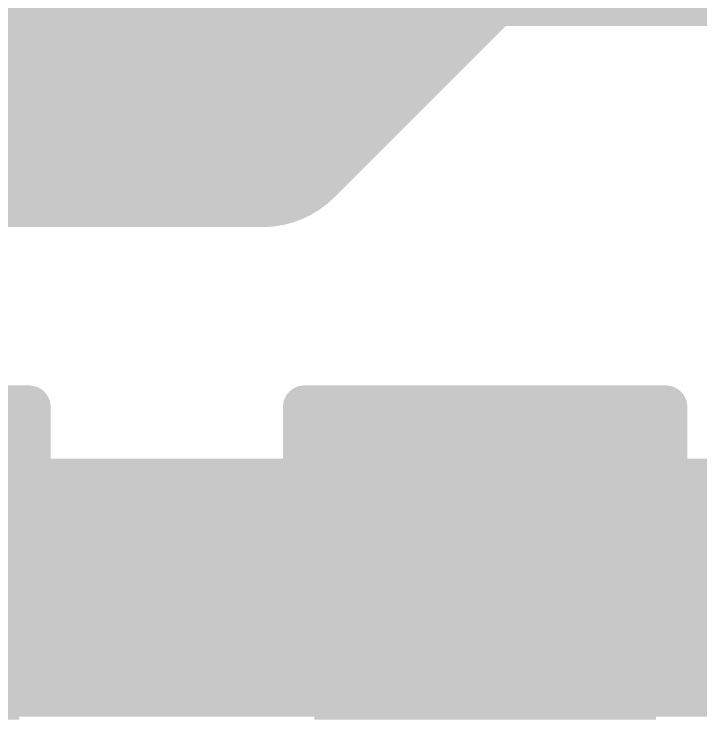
# Model space of a CAD drawing. Header units: inches. Extents: x 68 to 568, y 3 to 460.
# Drawn here: x 163.482 to 165.508, y 16.071 to 18.184 of the extents above; entities that cross this region are included whole.
import ezdxf

# ---------------------------------------------------------------- set-up
doc = ezdxf.new("R2010")
doc.units = ezdxf.units.IN
for name, color, linetype in [('Top Layer', 1, 'Continuous'), ('Top Overlay', 2, 'Continuous'), ('Top Paste', 8, 'Continuous'), ('Top Solder', 216, 'Continuous')]:
    doc.layers.add(name, color=color, linetype=linetype)

# ---------------------------------------------------------------- blocks, each defined once
blk = doc.blocks.new('C___0603_117')
at = {"layer": 'Top Layer'}
for points in [[(-0.381, 0.4445), (-0.381, -0.4445), (-1.143, -0.4445), (-1.143, 0.4445)], [(1.143, 0.4445), (1.143, -0.4445), (0.381, -0.4445), (0.381, 0.4445)]]:
    blk.add_hatch(color=1, dxfattribs=at).paths.add_polyline_path(points)
at = {"layer": 'Top Paste'}
for points in [[(-0.381, 0.4445), (-0.381, -0.4445), (-1.143, -0.4445), (-1.143, 0.4445)], [(1.143, 0.4445), (1.143, -0.4445), (0.381, -0.4445), (0.381, 0.4445)]]:
    blk.add_hatch(color=8, dxfattribs=at).paths.add_polyline_path(points)
at = {"layer": 'Top Solder'}
for points in [[(-0.321, 0.5045), (-0.321, -0.5045), (-1.203, -0.5045), (-1.203, 0.5045)], [(1.203, 0.5045), (1.203, -0.5045), (0.321, -0.5045), (0.321, 0.5045)]]:
    blk.add_hatch(color=216, dxfattribs=at).paths.add_polyline_path(points)
at = {"layer": 'Top Overlay'}
for points in [[(-1.2446, 0.5334, 0.127, 0.127, 0), (-1.2446, -0.5334, 0.127, 0.127, 0)], [(-1.2446, 0.5334, 0.127, 0.127, 0), (-0.4572, 0.5334, 0.127, 0.127, 0)], [(0.4572, 0.5334, 0.127, 0.127, 0), (1.2446, 0.5334, 0.127, 0.127, 0)], [(1.2446, 0.5334, 0.127, 0.127, 0), (1.2446, -0.5334, 0.127, 0.127, 0)], [(-1.2446, -0.5334, 0.127, 0.127, 0), (-0.4572, -0.5334, 0.127, 0.127, 0)], [(0.4572, -0.5334, 0.127, 0.127, 0), (1.2446, -0.5334, 0.127, 0.127, 0)]]:
    blk.add_lwpolyline(points, format="xyseb", dxfattribs=at)
for points in [[(-1.2764, 0.5334, 0.0635, 0.0635, 1), (-1.2128, 0.5334, 0.0635, 0.0635, 1)], [(-1.2764, 0.5334, 0.0635, 0.0635, 1), (-1.2128, 0.5334, 0.0635, 0.0635, 1)], [(-0.4889, 0.5334, 0.0635, 0.0635, 1), (-0.4254, 0.5334, 0.0635, 0.0635, 1)], [(0.4254, 0.5334, 0.0635, 0.0635, 1), (0.4889, 0.5334, 0.0635, 0.0635, 1)], [(1.2128, 0.5334, 0.0635, 0.0635, 1), (1.2764, 0.5334, 0.0635, 0.0635, 1)], [(1.2128, 0.5334, 0.0635, 0.0635, 1), (1.2764, 0.5334, 0.0635, 0.0635, 1)], [(-1.2764, -0.5334, 0.0635, 0.0635, 1), (-1.2128, -0.5334, 0.0635, 0.0635, 1)], [(-1.2764, -0.5334, 0.0635, 0.0635, 1), (-1.2128, -0.5334, 0.0635, 0.0635, 1)], [(-0.4889, -0.5334, 0.0635, 0.0635, 1), (-0.4254, -0.5334, 0.0635, 0.0635, 1)], [(0.4254, -0.5334, 0.0635, 0.0635, 1), (0.4889, -0.5334, 0.0635, 0.0635, 1)], [(1.2128, -0.5334, 0.0635, 0.0635, 1), (1.2764, -0.5334, 0.0635, 0.0635, 1)], [(1.2128, -0.5334, 0.0635, 0.0635, 1), (1.2764, -0.5334, 0.0635, 0.0635, 1)]]:
    blk.add_lwpolyline(points, format="xyseb", close=True, dxfattribs=at)
blk = doc.blocks.new('C___0603_118')
at = {"layer": 'Top Layer'}
for points in [[(-0.381, 0.4445), (-0.381, -0.4445), (-1.143, -0.4445), (-1.143, 0.4445)], [(1.143, 0.4445), (1.143, -0.4445), (0.381, -0.4445), (0.381, 0.4445)]]:
    blk.add_hatch(color=1, dxfattribs=at).paths.add_polyline_path(points)
at = {"layer": 'Top Paste'}
for points in [[(-0.381, 0.4445), (-0.381, -0.4445), (-1.143, -0.4445), (-1.143, 0.4445)], [(1.143, 0.4445), (1.143, -0.4445), (0.381, -0.4445), (0.381, 0.4445)]]:
    blk.add_hatch(color=8, dxfattribs=at).paths.add_polyline_path(points)
at = {"layer": 'Top Solder'}
for points in [[(-0.321, 0.5045), (-0.321, -0.5045), (-1.203, -0.5045), (-1.203, 0.5045)], [(1.203, 0.5045), (1.203, -0.5045), (0.321, -0.5045), (0.321, 0.5045)]]:
    blk.add_hatch(color=216, dxfattribs=at).paths.add_polyline_path(points)
at = {"layer": 'Top Overlay'}
for points in [[(-1.2446, 0.5334, 0.127, 0.127, 0), (-1.2446, -0.5334, 0.127, 0.127, 0)], [(-1.2446, 0.5334, 0.127, 0.127, 0), (-0.4572, 0.5334, 0.127, 0.127, 0)], [(0.4572, 0.5334, 0.127, 0.127, 0), (1.2446, 0.5334, 0.127, 0.127, 0)], [(1.2446, 0.5334, 0.127, 0.127, 0), (1.2446, -0.5334, 0.127, 0.127, 0)], [(-1.2446, -0.5334, 0.127, 0.127, 0), (-0.4572, -0.5334, 0.127, 0.127, 0)], [(0.4572, -0.5334, 0.127, 0.127, 0), (1.2446, -0.5334, 0.127, 0.127, 0)]]:
    blk.add_lwpolyline(points, format="xyseb", dxfattribs=at)
for points in [[(-1.2764, 0.5334, 0.0635, 0.0635, 1), (-1.2128, 0.5334, 0.0635, 0.0635, 1)], [(-1.2764, 0.5334, 0.0635, 0.0635, 1), (-1.2128, 0.5334, 0.0635, 0.0635, 1)], [(-0.4889, 0.5334, 0.0635, 0.0635, 1), (-0.4254, 0.5334, 0.0635, 0.0635, 1)], [(0.4254, 0.5334, 0.0635, 0.0635, 1), (0.4889, 0.5334, 0.0635, 0.0635, 1)], [(1.2128, 0.5334, 0.0635, 0.0635, 1), (1.2764, 0.5334, 0.0635, 0.0635, 1)], [(1.2128, 0.5334, 0.0635, 0.0635, 1), (1.2764, 0.5334, 0.0635, 0.0635, 1)], [(-1.2764, -0.5334, 0.0635, 0.0635, 1), (-1.2128, -0.5334, 0.0635, 0.0635, 1)], [(-1.2764, -0.5334, 0.0635, 0.0635, 1), (-1.2128, -0.5334, 0.0635, 0.0635, 1)], [(-0.4889, -0.5334, 0.0635, 0.0635, 1), (-0.4254, -0.5334, 0.0635, 0.0635, 1)], [(0.4254, -0.5334, 0.0635, 0.0635, 1), (0.4889, -0.5334, 0.0635, 0.0635, 1)], [(1.2128, -0.5334, 0.0635, 0.0635, 1), (1.2764, -0.5334, 0.0635, 0.0635, 1)], [(1.2128, -0.5334, 0.0635, 0.0635, 1), (1.2764, -0.5334, 0.0635, 0.0635, 1)]]:
    blk.add_lwpolyline(points, format="xyseb", close=True, dxfattribs=at)
blk = doc.blocks.new('DO_214AD__SMAF__135')
at = {"layer": 'Top Overlay'}
blk.add_lwpolyline([(-1.8542, -1.25, 0.127, 0.127, 0), (1.7472, -1.25, 0.127, 0.127, 0)], format="xyseb", dxfattribs=at)

msp = doc.modelspace()

# ---------------------------------------------------------------- hatches: boundary and pattern name
at = {"layer": 'Top Layer'}
msp.add_hatch(color=1, dxfattribs=at).paths.add_polyline_path([(158.2608, 16.1102), (170.2308, 16.1102), (170.2308, 16.8722), (158.2608, 16.8722)])

# ---------------------------------------------------------------- linework, layer by layer
for points in [[(164.2142, 17.8558, 0.6, 0.6, 0), (164.8714, 18.513, 0.6, 0.6, 0)], [(155.3321, 17.8558, 0.6, 0.6, 0), (164.2142, 17.8558, 0.6, 0.6, 0)], [(162.0473, 16.4531, 0.508, 0.508, 0), (167.9067, 16.4531, 0.508, 0.508, 0)]]:
    msp.add_lwpolyline(points, format="xyseb", dxfattribs=at)
msp.add_lwpolyline([(164.0642, 17.8558, 0.3, 0.3, 1), (164.3642, 17.8558, 0.3, 0.3, 1)], format="xyseb", close=True, dxfattribs=at)
msp.add_lwpolyline([(164.0642, 17.8558, 0.3, 0.3, 1), (164.3642, 17.8558, 0.3, 0.3, 1)], format="xyseb", close=True, dxfattribs=at)

# ---------------------------------------------------------------- block references
msp.add_blockref('DO_214AD__SMAF__135', (164.5638, 19.463))
at = {"rotation": 90}
for name, p in [('C___0603_117', (162.9918, 15.78)), ('C___0603_118', (164.8714, 15.78))]:
    msp.add_blockref(name, p, dxfattribs=at)

doc.saveas('drawing.dxf')
